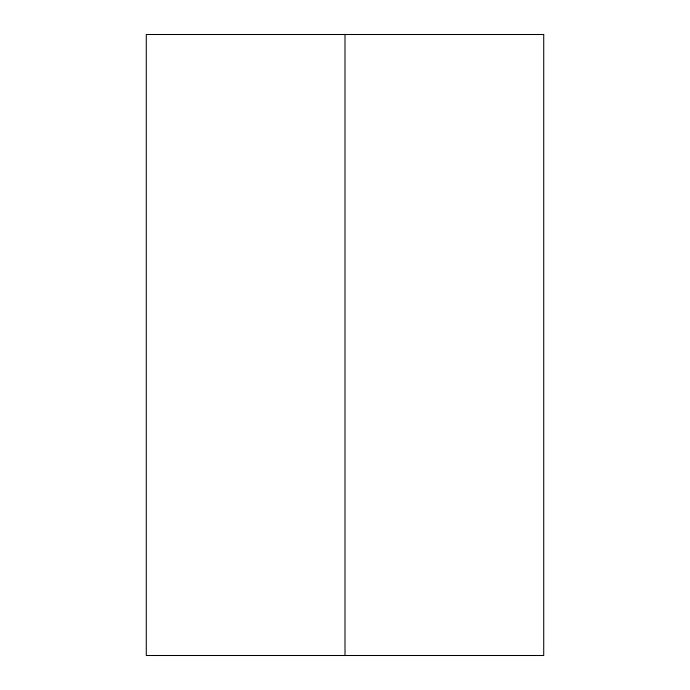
<?xml version="1.0" encoding="UTF-8"?>
<svg xmlns="http://www.w3.org/2000/svg" width="690" height="690" viewBox="0 0 690 690"><rect width="100%" height="100%" fill="white"/><g stroke="black" fill="none" stroke-linecap="round" stroke-linejoin="round"><path stroke-width="1.03" d="M345 34.5L345 655.5M543.72 34.5L146.28 34.5L146.28 655.5L543.72 655.5L543.72 34.5"/></g></svg>
